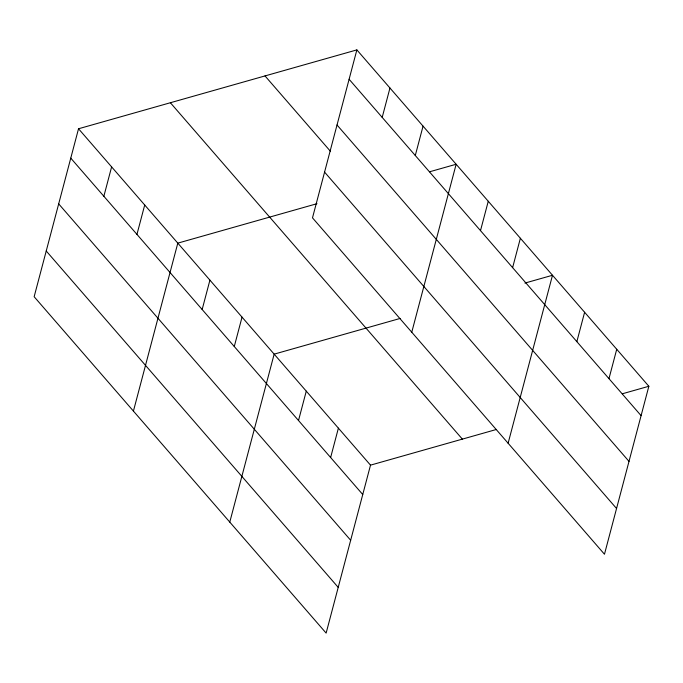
<?xml version="1.0" encoding="UTF-8"?>
<svg xmlns="http://www.w3.org/2000/svg" width="683" height="683" viewBox="0 0 683 683"><rect width="100%" height="100%" fill="white"/><g stroke="black" fill="none" stroke-linecap="round" stroke-linejoin="round"><path stroke-width="1.02" d="M78.528 128.763L34.15 296.729L326.132 633.107L370.51 465.149L78.528 128.763L356.868 49.893L648.85 386.271L604.472 554.237L312.49 217.851L356.868 49.893M103.859 196.26L111.619 166.891M136.95 234.389L144.711 205.011M133.424 411.098L177.802 243.139L316.972 203.696M202.159 309.51L209.92 280.141M234.278 346.512L242.038 317.143M229.778 522.102L274.156 354.144L400.238 318.415M298.514 420.515L306.274 391.146M382.198 117.391L389.959 88.013M330.632 457.516L338.392 428.147M415.29 155.511L423.05 126.142M411.764 332.22L456.142 164.262L429.607 171.783M480.499 230.632L488.26 201.263M512.617 267.642L520.378 238.265M508.118 443.224L552.496 275.266L524.937 283.078M576.853 341.645L584.614 312.268M608.971 378.647L616.732 349.269M370.51 465.149L496.592 429.419M622.315 393.792L648.85 386.271M349.107 79.262L641.089 415.648M337.026 124.998L629.009 461.384M265.013 75.924L330.512 151.37M324.579 172.116L616.553 508.502M170.383 102.74L462.365 439.118M70.767 158.14L362.75 494.518M58.687 203.876L350.661 540.253M46.231 250.994L338.213 587.371"/></g></svg>
